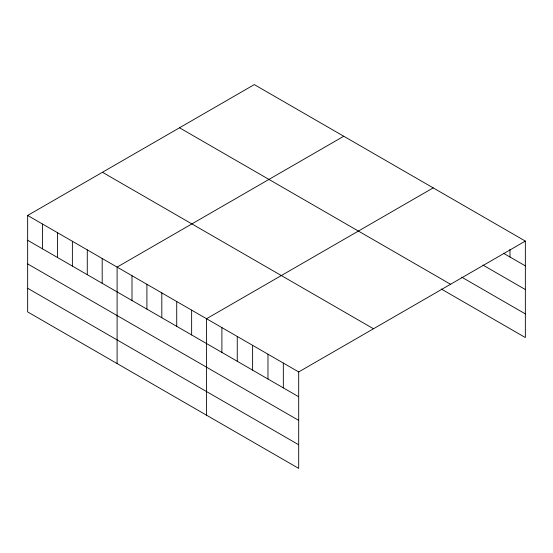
<?xml version="1.0" encoding="UTF-8"?>
<svg xmlns="http://www.w3.org/2000/svg" width="553" height="553" viewBox="0 0 553 553"><rect width="100%" height="100%" fill="white"/><g stroke="black" fill="none" stroke-linecap="round" stroke-linejoin="round"><path stroke-width="0.83" d="M27.65 215.456L298.696 371.941L298.696 468.398L27.65 311.913L27.65 215.456L254.304 84.602L525.35 241.087L525.35 337.544L441.239 288.984M343.752 136.238L117.098 267.099L117.098 363.556M433.193 187.882L206.539 318.735L206.539 415.192M298.696 371.941L525.35 241.087M503.41 253.226L525.35 265.896M482.928 265.046L525.35 289.537M461.72 277.164L525.35 313.897M179.511 127.784L450.557 284.27M102.443 172.273L373.489 328.759M27.65 240.265L298.696 396.75M27.65 263.905L298.696 420.398M27.65 288.272L298.696 444.757M509.99 249.327L509.99 257.027M283.336 363.079L283.336 387.881M267.977 354.21L267.977 379.012M252.617 345.342L252.617 370.151M237.258 336.473L237.258 361.282M221.898 327.604L221.898 352.413M191.635 310.129L191.635 334.938M176.725 301.523L176.725 326.332M161.815 292.917L161.815 317.726M146.911 284.311L146.911 309.12M132.001 275.705L132.001 300.514M102.187 258.493L102.187 283.295M87.277 249.887L87.277 274.689M72.374 241.274L72.374 266.083M57.464 232.668L57.464 257.477M42.56 224.062L42.56 248.871"/></g></svg>
